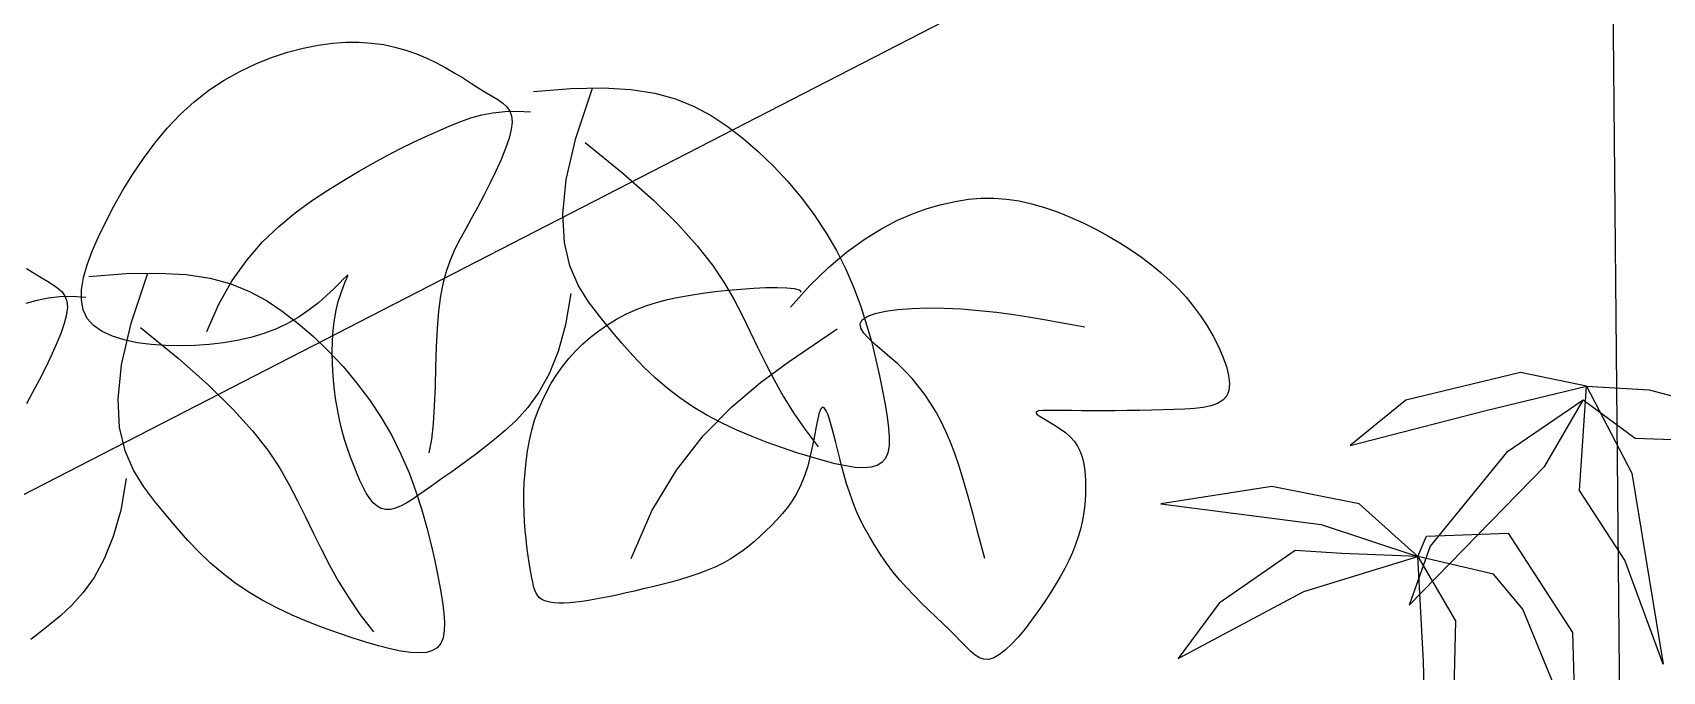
# Model space of a CAD drawing. Extents: x -1568 to -728, y -1287 to -990.
# Drawn here: x -942.895 to -940.309, y -1147.414 to -1146.401 of the extents above; entities that cross this region are included whole.
import ezdxf

# ---------------------------------------------------------------- set-up
doc = ezdxf.new("R2010")
doc.units = 0
doc.header["$LTSCALE"] = 5
doc.layers.get('0').update_dxf_attribs({"linetype": 'CONTINUOUS'})
for name, color, linetype in [('LH', 94, 'CONTINUOUS'), ('LV', 3, 'CONTINUOUS'), ('尺寸标注', 2, 'CONTINUOUS')]:
    doc.layers.add(name, color=color, linetype=linetype)
doc.layers.add('标注', color=4, linetype='CONTINUOUS', lineweight=15)

# ---------------------------------------------------------------- blocks, each defined once
blk = doc.blocks.new('15')
at = {"layer": 'LH', "color": 38}
for p, q in [((-0.3018, 1.7578), (-0.2873, 1.7588)), ((-0.2873, 1.7588), (-0.2735, 1.7588)), ((-0.2735, 1.7588), (-0.2603, 1.7579)), ((-0.3829, 1.736), (-0.366, 1.7427)), ((-0.366, 1.7427), (-0.3492, 1.7482)), ((-0.3492, 1.7482), (-0.3328, 1.7525)), ((-0.3328, 1.7525), (-0.3169, 1.7557)), ((-0.3169, 1.7557), (-0.3018, 1.7578)), ((-0.2603, 1.7579), (-0.2477, 1.7562)), ((-0.2477, 1.7562), (-0.2356, 1.7536)), ((-0.2356, 1.7536), (-0.224, 1.7503)), ((-0.224, 1.7503), (-0.2128, 1.7464)), ((-0.2128, 1.7464), (-0.202, 1.7418)), ((-0.202, 1.7418), (-0.1916, 1.7368)), ((-0.4163, 1.7186), (-0.3997, 1.7279)), ((-0.3997, 1.7279), (-0.3829, 1.736)), ((-0.1916, 1.7368), (-0.1817, 1.7315)), ((-0.1817, 1.7315), (-0.1722, 1.726)), ((-0.1722, 1.726), (-0.1632, 1.7206)), ((-0.448, 1.6958), (-0.4325, 1.7079)), ((-0.4325, 1.7079), (-0.4163, 1.7186)), ((-0.1632, 1.7206), (-0.1547, 1.7152)), ((-0.1547, 1.7152), (-0.1468, 1.7102)), ((-0.1468, 1.7102), (-0.1395, 1.7057)), ((-0.0889, 1.7066), (-0.0494, 1.7098)), ((-0.0494, 1.7098), (-0.0154, 1.7104)), ((-0.0442, 1.6574), (-0.0265, 1.7101)), ((-0.0154, 1.7104), (0.0139, 1.7087)), ((0.0139, 1.7087), (0.0392, 1.7048)), ((-0.4627, 1.6823), (-0.448, 1.6958)), ((-0.1395, 1.7057), (-0.1327, 1.7016)), ((-0.1327, 1.7016), (-0.1267, 1.698)), ((-0.1267, 1.698), (-0.1215, 1.6943)), ((-0.1215, 1.6943), (-0.1173, 1.6904)), ((-0.1173, 1.6904), (-0.1142, 1.6859)), ((0.0392, 1.7048), (0.0613, 1.6988)), ((0.0613, 1.6988), (0.0809, 1.6908)), ((0.0809, 1.6908), (0.0988, 1.6812)), ((-0.4765, 1.6677), (-0.4627, 1.6823)), ((-0.1784, 1.67), (-0.1668, 1.6746)), ((-0.1668, 1.6746), (-0.1553, 1.6786)), ((-0.1553, 1.6786), (-0.1438, 1.6818)), ((-0.1438, 1.6818), (-0.1319, 1.6842)), ((-0.1319, 1.6842), (-0.1195, 1.6856)), ((-0.1195, 1.6856), (-0.1064, 1.6859)), ((-0.1142, 1.6859), (-0.1122, 1.6807)), ((-0.1116, 1.6743), (-0.1125, 1.6665)), ((-0.1122, 1.6807), (-0.1116, 1.6743)), ((-0.1064, 1.6859), (-0.0923, 1.685)), ((0.0988, 1.6812), (0.1158, 1.6699)), ((-0.4895, 1.6521), (-0.4765, 1.6677)), ((-0.2159, 1.6529), (-0.2028, 1.6591)), ((-0.2028, 1.6591), (-0.1903, 1.6648)), ((-0.1903, 1.6648), (-0.1784, 1.67)), ((-0.1149, 1.6571), (-0.1186, 1.6464)), ((-0.1125, 1.6665), (-0.1149, 1.6571)), ((-0.0543, 1.6134), (-0.0442, 1.6574)), ((0.1158, 1.6699), (0.1325, 1.6571)), ((0.1325, 1.6571), (0.1488, 1.6431)), ((-0.5017, 1.6358), (-0.4895, 1.6521)), ((-0.2586, 1.6308), (-0.2438, 1.6389)), ((-0.2438, 1.6389), (-0.2296, 1.6462)), ((-0.2296, 1.6462), (-0.2159, 1.6529)), ((-0.1186, 1.6464), (-0.1233, 1.6347)), ((-0.0344, 1.6528), (0.0054, 1.6203)), ((0.1488, 1.6431), (0.1647, 1.6278)), ((-0.5129, 1.619), (-0.5017, 1.6358)), ((-0.29, 1.6125), (-0.274, 1.6221)), ((-0.274, 1.6221), (-0.2586, 1.6308)), ((-0.129, 1.6222), (-0.1352, 1.6094)), ((-0.1233, 1.6347), (-0.129, 1.6222)), ((0.1647, 1.6278), (0.1799, 1.6115)), ((-0.5233, 1.6021), (-0.5129, 1.619)), ((-0.3066, 1.6022), (-0.29, 1.6125)), ((-0.1352, 1.6094), (-0.1417, 1.5965)), ((-0.058, 1.5769), (-0.0543, 1.6134)), ((0.0054, 1.6203), (0.0378, 1.5916)), ((0.1799, 1.6115), (0.1944, 1.5943)), ((-0.5329, 1.5853), (-0.5233, 1.6021)), ((-0.3411, 1.5782), (-0.3237, 1.5908)), ((-0.3237, 1.5908), (-0.3066, 1.6022)), ((-0.1417, 1.5965), (-0.1484, 1.584)), ((0.0378, 1.5916), (0.0637, 1.5661)), ((0.1944, 1.5943), (0.2079, 1.5763)), ((0.3275, 1.5827), (0.3425, 1.5871)), ((0.3425, 1.5871), (0.357, 1.5904)), ((0.357, 1.5904), (0.371, 1.5926)), ((0.371, 1.5926), (0.3846, 1.5937)), ((0.3846, 1.5937), (0.398, 1.5937)), ((0.398, 1.5937), (0.4113, 1.5927)), ((0.4113, 1.5927), (0.4246, 1.5908)), ((0.4246, 1.5908), (0.438, 1.5878)), ((0.438, 1.5878), (0.4515, 1.584)), ((-0.5492, 1.5529), (-0.5415, 1.5688)), ((-0.5415, 1.5688), (-0.5329, 1.5853)), ((-0.3585, 1.5639), (-0.3411, 1.5782)), ((-0.1549, 1.572), (-0.1611, 1.5608)), ((-0.1484, 1.584), (-0.1549, 1.572)), ((-0.0564, 1.5469), (-0.058, 1.5769)), ((0.2079, 1.5763), (0.2203, 1.5576)), ((0.2784, 1.5611), (0.2954, 1.57)), ((0.2954, 1.57), (0.3118, 1.5771)), ((0.3118, 1.5771), (0.3275, 1.5827)), ((0.4515, 1.584), (0.4652, 1.5792)), ((0.4652, 1.5792), (0.4788, 1.5738)), ((0.4788, 1.5738), (0.4924, 1.5677)), ((-0.5559, 1.5377), (-0.5492, 1.5529)), ((-0.3756, 1.5475), (-0.3585, 1.5639)), ((-0.1611, 1.5608), (-0.1668, 1.5502)), ((0.0637, 1.5661), (0.0842, 1.5434)), ((0.2203, 1.5576), (0.2314, 1.5384)), ((0.2607, 1.5501), (0.2784, 1.5611)), ((0.4924, 1.5677), (0.5057, 1.5611)), ((0.5057, 1.5611), (0.5186, 1.554)), ((0.5186, 1.554), (0.5311, 1.5466)), ((-0.5612, 1.5232), (-0.5559, 1.5377)), ((-0.392, 1.5286), (-0.3756, 1.5475)), ((-0.1721, 1.5397), (-0.1768, 1.5289)), ((-0.1668, 1.5502), (-0.1721, 1.5397)), ((-0.0505, 1.5222), (-0.0564, 1.5469)), ((0.0842, 1.5434), (0.1003, 1.5229)), ((0.2231, 1.5205), (0.2422, 1.5367)), ((0.2314, 1.5384), (0.2412, 1.5188)), ((0.2422, 1.5367), (0.2607, 1.5501)), ((0.5311, 1.5466), (0.5429, 1.539)), ((0.5429, 1.539), (0.5542, 1.5313)), ((-0.6252, 1.5194), (-0.6173, 1.5144)), ((-0.565, 1.5097), (-0.5612, 1.5232)), ((-0.4076, 1.5068), (-0.392, 1.5286)), ((-0.181, 1.5174), (-0.1845, 1.5047)), ((-0.1768, 1.5289), (-0.181, 1.5174)), ((-0.0416, 1.5017), (-0.0505, 1.5222)), ((0.1003, 1.5229), (0.1129, 1.504)), ((0.2034, 1.5013), (0.2231, 1.5205)), ((0.2412, 1.5188), (0.2497, 1.499)), ((0.5542, 1.5313), (0.5647, 1.5234)), ((0.5647, 1.5234), (0.5747, 1.5153)), ((-0.6173, 1.5144), (-0.6099, 1.5099)), ((-0.6099, 1.5099), (-0.6032, 1.5059)), ((-0.6032, 1.5059), (-0.5971, 1.5022)), ((-0.5971, 1.5022), (-0.592, 1.4985)), ((-0.5671, 1.4971), (-0.565, 1.5097)), ((-0.5593, 1.5108), (-0.5198, 1.514)), ((-0.5198, 1.514), (-0.4858, 1.5146)), ((-0.5146, 1.4616), (-0.497, 1.5143)), ((-0.4858, 1.5146), (-0.4565, 1.5129)), ((-0.4565, 1.5129), (-0.4312, 1.509)), ((-0.4312, 1.509), (-0.4092, 1.503)), ((-0.4218, 1.4816), (-0.4076, 1.5068)), ((-0.4092, 1.503), (-0.3896, 1.495)), ((-0.2947, 1.5036), (-0.3007, 1.4976)), ((-0.2901, 1.5083), (-0.2947, 1.5036)), ((-0.2904, 1.4995), (-0.2881, 1.5051)), ((-0.287, 1.5114), (-0.2901, 1.5083)), ((-0.2881, 1.5051), (-0.2863, 1.5093)), ((-0.2855, 1.5125), (-0.287, 1.5114)), ((-0.2863, 1.5093), (-0.2854, 1.5118)), ((-0.2854, 1.5118), (-0.2855, 1.5125)), ((-0.1845, 1.5047), (-0.1874, 1.4905)), ((-0.0307, 1.4842), (-0.0416, 1.5017)), ((0.1129, 1.504), (0.1232, 1.4863)), ((0.1829, 1.4786), (0.2034, 1.5013)), ((0.5747, 1.5153), (0.5841, 1.5068)), ((0.5841, 1.5068), (0.5929, 1.4981)), ((-0.6258, 1.4828), (-0.6142, 1.486)), ((-0.6142, 1.486), (-0.6024, 1.4884)), ((-0.6024, 1.4884), (-0.59, 1.4898)), ((-0.592, 1.4985), (-0.5877, 1.4946)), ((-0.59, 1.4898), (-0.5768, 1.4901)), ((-0.5877, 1.4946), (-0.5846, 1.4901)), ((-0.5846, 1.4901), (-0.5827, 1.4849)), ((-0.5827, 1.4849), (-0.5821, 1.4785)), ((-0.5768, 1.4901), (-0.5627, 1.4892)), ((-0.5673, 1.4857), (-0.5671, 1.4971)), ((-0.5654, 1.4755), (-0.5673, 1.4857)), ((-0.3896, 1.495), (-0.3716, 1.4854)), ((-0.3716, 1.4854), (-0.3547, 1.4741)), ((-0.3166, 1.4832), (-0.3263, 1.4756)), ((-0.308, 1.4907), (-0.3166, 1.4832)), ((-0.3007, 1.4976), (-0.308, 1.4907)), ((-0.2978, 1.4752), (-0.2955, 1.4844)), ((-0.2955, 1.4844), (-0.2929, 1.4926)), ((-0.2929, 1.4926), (-0.2904, 1.4995)), ((-0.1874, 1.4905), (-0.1896, 1.4744)), ((-0.0495, 1.493), (-0.0552, 1.4596)), ((-0.0189, 1.4687), (-0.0307, 1.4842)), ((0.0298, 1.4797), (0.0411, 1.4833)), ((0.0411, 1.4833), (0.0527, 1.4864)), ((0.0527, 1.4864), (0.0648, 1.489)), ((0.0648, 1.489), (0.0772, 1.4913)), ((0.0772, 1.4913), (0.09, 1.4933)), ((0.09, 1.4933), (0.1032, 1.4949)), ((0.1032, 1.4949), (0.1167, 1.4963)), ((0.1167, 1.4963), (0.1304, 1.4975)), ((0.1232, 1.4863), (0.132, 1.4693)), ((0.1304, 1.4975), (0.144, 1.4985)), ((0.144, 1.4985), (0.1569, 1.4991)), ((0.1569, 1.4991), (0.1687, 1.4993)), ((0.1687, 1.4993), (0.1788, 1.499)), ((0.1788, 1.499), (0.1867, 1.4981)), ((0.1867, 1.4981), (0.192, 1.4967)), ((0.192, 1.4967), (0.1942, 1.4945)), ((0.2497, 1.499), (0.2571, 1.4793)), ((0.5929, 1.4981), (0.6012, 1.4889)), ((0.6012, 1.4889), (0.6091, 1.4793)), ((-0.5829, 1.4707), (-0.5853, 1.4613)), ((-0.5821, 1.4785), (-0.5829, 1.4707)), ((-0.5611, 1.4665), (-0.5654, 1.4755)), ((-0.5543, 1.459), (-0.5611, 1.4665)), ((-0.4346, 1.4528), (-0.4218, 1.4816)), ((-0.3547, 1.4741), (-0.338, 1.4613)), ((-0.337, 1.4682), (-0.3486, 1.4614)), ((-0.3263, 1.4756), (-0.337, 1.4682)), ((-0.2996, 1.465), (-0.2978, 1.4752)), ((-0.1896, 1.4744), (-0.191, 1.4561)), ((-0.0072, 1.4541), (-0.0189, 1.4687)), ((-0.0109, 1.4598), (-0.0014, 1.4656)), ((-0.0014, 1.4656), (0.0086, 1.4709)), ((0.0086, 1.4709), (0.019, 1.4756)), ((0.019, 1.4756), (0.0298, 1.4797)), ((0.132, 1.4693), (0.1402, 1.4524)), ((0.2571, 1.4793), (0.2633, 1.4599)), ((0.2586, 1.4651), (0.264, 1.4687)), ((0.264, 1.4687), (0.2723, 1.4717)), ((0.2723, 1.4717), (0.2832, 1.4741)), ((0.2832, 1.4741), (0.2964, 1.4759)), ((0.2964, 1.4759), (0.3114, 1.4771)), ((0.3114, 1.4771), (0.3279, 1.4776)), ((0.3279, 1.4776), (0.3454, 1.4774)), ((0.3454, 1.4774), (0.3637, 1.4766)), ((0.3637, 1.4766), (0.3822, 1.4751)), ((0.3822, 1.4751), (0.4008, 1.4731)), ((0.4008, 1.4731), (0.419, 1.4707)), ((0.419, 1.4707), (0.4366, 1.468)), ((0.4366, 1.468), (0.4532, 1.4652)), ((0.6091, 1.4793), (0.6165, 1.4692)), ((0.6165, 1.4692), (0.6234, 1.4586)), ((-0.589, 1.4506), (-0.5938, 1.4389)), ((-0.5853, 1.4613), (-0.589, 1.4506)), ((-0.5453, 1.4527), (-0.5543, 1.459)), ((-0.5344, 1.4477), (-0.5453, 1.4527)), ((-0.5248, 1.4176), (-0.5146, 1.4616)), ((-0.5048, 1.457), (-0.465, 1.4245)), ((-0.3742, 1.4505), (-0.388, 1.4464)), ((-0.361, 1.4555), (-0.3742, 1.4505)), ((-0.3486, 1.4614), (-0.361, 1.4555)), ((-0.338, 1.4613), (-0.3216, 1.4473)), ((-0.3017, 1.4425), (-0.3009, 1.454)), ((-0.3009, 1.454), (-0.2996, 1.465)), ((-0.191, 1.4561), (-0.192, 1.4362)), ((-0.0552, 1.4596), (-0.063, 1.4315)), ((-0.0287, 1.4468), (-0.02, 1.4536)), ((-0.02, 1.4536), (-0.0109, 1.4598)), ((0.0043, 1.4404), (-0.0072, 1.4541)), ((0.1402, 1.4524), (0.1484, 1.4355)), ((0.2079, 1.439), (0.2322, 1.4554)), ((0.2565, 1.4609), (0.2586, 1.4651)), ((0.2573, 1.4562), (0.2565, 1.4609)), ((0.2605, 1.4509), (0.2573, 1.4562)), ((0.2657, 1.4452), (0.2605, 1.4509)), ((0.2633, 1.4599), (0.2687, 1.441)), ((0.4532, 1.4652), (0.4686, 1.4624)), ((0.4686, 1.4624), (0.4824, 1.4598)), ((0.4824, 1.4598), (0.4943, 1.4575)), ((0.6234, 1.4586), (0.6299, 1.4477)), ((-0.5938, 1.4389), (-0.5994, 1.4264)), ((-0.522, 1.4438), (-0.5344, 1.4477)), ((-0.5083, 1.4409), (-0.522, 1.4438)), ((-0.4936, 1.439), (-0.5083, 1.4409)), ((-0.4784, 1.4379), (-0.4936, 1.439)), ((-0.4629, 1.4376), (-0.4784, 1.4379)), ((-0.4474, 1.4379), (-0.4629, 1.4376)), ((-0.4321, 1.4389), (-0.4474, 1.4379)), ((-0.417, 1.4406), (-0.4321, 1.4389)), ((-0.4023, 1.4431), (-0.417, 1.4406)), ((-0.388, 1.4464), (-0.4023, 1.4431)), ((-0.3216, 1.4473), (-0.3058, 1.432)), ((-0.3058, 1.432), (-0.2905, 1.4157)), ((-0.302, 1.4305), (-0.3017, 1.4425)), ((-0.192, 1.4362), (-0.1926, 1.4154)), ((-0.063, 1.4315), (-0.0726, 1.4079)), ((-0.0517, 1.4241), (-0.0445, 1.432)), ((-0.0445, 1.432), (-0.0368, 1.4396)), ((-0.0368, 1.4396), (-0.0287, 1.4468)), ((0.0159, 1.4274), (0.0043, 1.4404)), ((0.1484, 1.4355), (0.1567, 1.4185)), ((0.1805, 1.4204), (0.2079, 1.439)), ((0.2723, 1.4391), (0.2657, 1.4452)), ((0.2687, 1.441), (0.2732, 1.4229)), ((0.2799, 1.4325), (0.2723, 1.4391)), ((0.288, 1.4256), (0.2799, 1.4325)), ((0.6299, 1.4477), (0.6355, 1.4368)), ((0.6355, 1.4368), (0.6403, 1.426)), ((-0.5994, 1.4264), (-0.6056, 1.4136)), ((-0.5285, 1.3811), (-0.5248, 1.4176)), ((-0.465, 1.4245), (-0.4327, 1.3958)), ((-0.3018, 1.4183), (-0.302, 1.4305)), ((-0.3011, 1.406), (-0.3018, 1.4183)), ((-0.2905, 1.4157), (-0.2761, 1.3985)), ((-0.1926, 1.4154), (-0.1932, 1.3945)), ((-0.0645, 1.4071), (-0.0584, 1.4157)), ((-0.0584, 1.4157), (-0.0517, 1.4241)), ((0.0277, 1.4151), (0.0159, 1.4274)), ((0.0398, 1.4036), (0.0277, 1.4151)), ((0.151, 1.3986), (0.1805, 1.4204)), ((0.1567, 1.4185), (0.1655, 1.4015)), ((0.2732, 1.4229), (0.277, 1.4058)), ((0.2962, 1.4184), (0.288, 1.4256)), ((0.304, 1.4108), (0.2962, 1.4184)), ((0.6403, 1.426), (0.6439, 1.4158)), ((0.6439, 1.4158), (0.6463, 1.4063)), ((-0.6122, 1.4007), (-0.6188, 1.3882)), ((-0.6056, 1.4136), (-0.6122, 1.4007)), ((-0.3, 1.3938), (-0.3011, 1.406)), ((-0.2761, 1.3985), (-0.2626, 1.3805)), ((-0.0726, 1.4079), (-0.0834, 1.3884)), ((-0.0754, 1.3887), (-0.0702, 1.3981)), ((-0.0702, 1.3981), (-0.0645, 1.4071)), ((0.0524, 1.3927), (0.0398, 1.4036)), ((0.1206, 1.3729), (0.151, 1.3986)), ((0.1655, 1.4015), (0.1752, 1.3842)), ((0.277, 1.4058), (0.2803, 1.3899)), ((0.3114, 1.403), (0.304, 1.4108)), ((0.3183, 1.3947), (0.3114, 1.403)), ((0.6463, 1.4063), (0.6473, 1.3977)), ((0.6473, 1.3977), (0.6466, 1.3904)), ((-0.6188, 1.3882), (-0.6254, 1.3762)), ((-0.5268, 1.3511), (-0.5285, 1.3811)), ((-0.4327, 1.3958), (-0.4067, 1.3703)), ((-0.2985, 1.3819), (-0.3, 1.3938)), ((-0.2965, 1.3704), (-0.2985, 1.3819)), ((-0.2626, 1.3805), (-0.2502, 1.3618)), ((-0.1932, 1.3945), (-0.194, 1.3742)), ((-0.0834, 1.3884), (-0.095, 1.3723)), ((-0.08, 1.379), (-0.0754, 1.3887)), ((0.0656, 1.3826), (0.0524, 1.3927)), ((0.0796, 1.3731), (0.0656, 1.3826)), ((0.1752, 1.3842), (0.186, 1.3667)), ((0.2803, 1.3899), (0.283, 1.3754)), ((0.3249, 1.3861), (0.3183, 1.3947)), ((0.331, 1.377), (0.3249, 1.3861)), ((0.6402, 1.38), (0.6346, 1.3766)), ((0.6442, 1.3845), (0.6402, 1.38)), ((0.6466, 1.3904), (0.6442, 1.3845)), ((-0.4067, 1.3703), (-0.3862, 1.3476)), ((-0.2942, 1.3593), (-0.2965, 1.3704)), ((-0.194, 1.3742), (-0.1952, 1.3553)), ((-0.095, 1.3723), (-0.107, 1.359)), ((-0.0878, 1.3588), (-0.0842, 1.3691)), ((-0.0842, 1.3691), (-0.08, 1.379)), ((0.0945, 1.3643), (0.0796, 1.3731)), ((0.0906, 1.3423), (0.1206, 1.3729)), ((0.11, 1.3561), (0.0945, 1.3643)), ((0.186, 1.3667), (0.1982, 1.3489)), ((0.2133, 1.3668), (0.2117, 1.3603)), ((0.2149, 1.371), (0.2133, 1.3668)), ((0.2167, 1.3726), (0.2149, 1.371)), ((0.2186, 1.3718), (0.2167, 1.3726)), ((0.2205, 1.3689), (0.2186, 1.3718)), ((0.2225, 1.3644), (0.2205, 1.3689)), ((0.2246, 1.3584), (0.2225, 1.3644)), ((0.283, 1.3754), (0.2852, 1.3623)), ((0.2852, 1.3623), (0.2866, 1.3507)), ((0.3368, 1.3675), (0.331, 1.377)), ((0.3422, 1.3574), (0.3368, 1.3675)), ((0.443, 1.3678), (0.4425, 1.3666)), ((0.4425, 1.3666), (0.4439, 1.3649)), ((0.4453, 1.3687), (0.443, 1.3678)), ((0.4439, 1.3649), (0.4469, 1.3628)), ((0.4494, 1.3691), (0.4453, 1.3687)), ((0.4469, 1.3628), (0.4512, 1.3602)), ((0.4551, 1.3693), (0.4494, 1.3691)), ((0.4621, 1.3693), (0.4551, 1.3693)), ((0.4705, 1.3692), (0.4621, 1.3693)), ((0.48, 1.369), (0.4705, 1.3692)), ((0.4905, 1.3689), (0.48, 1.369)), ((0.5018, 1.3688), (0.4905, 1.3689)), ((0.5138, 1.3688), (0.5018, 1.3688)), ((0.5263, 1.3689), (0.5138, 1.3688)), ((0.5391, 1.369), (0.5263, 1.3689)), ((0.5519, 1.3692), (0.5391, 1.369)), ((0.5646, 1.3695), (0.5519, 1.3692)), ((0.5769, 1.3698), (0.5646, 1.3695)), ((0.5888, 1.3702), (0.5769, 1.3698)), ((0.5999, 1.3707), (0.5888, 1.3702)), ((0.6102, 1.3714), (0.5999, 1.3707)), ((0.6195, 1.3724), (0.6102, 1.3714)), ((0.6277, 1.3741), (0.6195, 1.3724)), ((0.6346, 1.3766), (0.6277, 1.3741)), ((-0.521, 1.3264), (-0.5268, 1.3511)), ((-0.3862, 1.3476), (-0.3701, 1.3271)), ((-0.2916, 1.3487), (-0.2942, 1.3593)), ((-0.2888, 1.3386), (-0.2916, 1.3487)), ((-0.2502, 1.3618), (-0.239, 1.3426)), ((-0.1952, 1.3553), (-0.197, 1.3385)), ((-0.1189, 1.3479), (-0.1303, 1.3384)), ((-0.107, 1.359), (-0.1189, 1.3479)), ((-0.0933, 1.3373), (-0.0908, 1.3482)), ((-0.0908, 1.3482), (-0.0878, 1.3588)), ((0.126, 1.3485), (0.11, 1.3561)), ((0.1422, 1.3416), (0.126, 1.3485)), ((0.1982, 1.3489), (0.2121, 1.3307)), ((0.21, 1.3521), (0.2082, 1.3425)), ((0.2117, 1.3603), (0.21, 1.3521)), ((0.2267, 1.3513), (0.2246, 1.3584)), ((0.2288, 1.3435), (0.2267, 1.3513)), ((0.2866, 1.3507), (0.2873, 1.3405)), ((0.3473, 1.3469), (0.3422, 1.3574)), ((0.352, 1.3356), (0.3473, 1.3469)), ((0.4512, 1.3602), (0.4564, 1.3572)), ((0.4564, 1.3572), (0.4621, 1.3537)), ((0.4621, 1.3537), (0.468, 1.3499)), ((0.468, 1.3499), (0.4737, 1.3458)), ((0.4737, 1.3458), (0.4788, 1.3413)), ((-0.2857, 1.329), (-0.2888, 1.3386)), ((-0.2825, 1.3198), (-0.2857, 1.329)), ((-0.239, 1.3426), (-0.2292, 1.323)), ((-0.197, 1.3385), (-0.1996, 1.3245)), ((-0.1408, 1.3301), (-0.1504, 1.3227)), ((-0.1303, 1.3384), (-0.1408, 1.3301)), ((-0.0954, 1.3262), (-0.0933, 1.3373)), ((0.0621, 1.3059), (0.0906, 1.3423)), ((0.1583, 1.3353), (0.1422, 1.3416)), ((0.1742, 1.3296), (0.1583, 1.3353)), ((0.1895, 1.3245), (0.1742, 1.3296)), ((0.2062, 1.3321), (0.2038, 1.3212)), ((0.2082, 1.3425), (0.2062, 1.3321)), ((0.2309, 1.3352), (0.2288, 1.3435)), ((0.2329, 1.3267), (0.2309, 1.3352)), ((0.2871, 1.3318), (0.2858, 1.3244)), ((0.2873, 1.3405), (0.2871, 1.3318)), ((0.3565, 1.3235), (0.352, 1.3356)), ((0.4788, 1.3413), (0.4831, 1.3364)), ((0.4831, 1.3364), (0.4865, 1.3313)), ((0.4865, 1.3313), (0.4892, 1.3259)), ((-0.512, 1.3059), (-0.521, 1.3264)), ((-0.3701, 1.3271), (-0.3575, 1.3082)), ((-0.2792, 1.3111), (-0.2825, 1.3198)), ((-0.2759, 1.3029), (-0.2792, 1.3111)), ((-0.2292, 1.323), (-0.2207, 1.3032)), ((-0.1594, 1.316), (-0.1676, 1.31)), ((-0.1504, 1.3227), (-0.1594, 1.316)), ((-0.098, 1.3039), (-0.0969, 1.3151)), ((-0.0969, 1.3151), (-0.0954, 1.3262)), ((0.204, 1.32), (0.1895, 1.3245)), ((0.201, 1.3103), (0.1977, 1.2999)), ((0.2038, 1.3212), (0.201, 1.3103)), ((0.2175, 1.3161), (0.204, 1.32)), ((0.2299, 1.3129), (0.2175, 1.3161)), ((0.2413, 1.3105), (0.2299, 1.3129)), ((0.235, 1.3182), (0.2329, 1.3267)), ((0.2372, 1.3095), (0.235, 1.3182)), ((0.2514, 1.309), (0.2413, 1.3105)), ((0.2745, 1.3109), (0.2681, 1.3091)), ((0.2796, 1.314), (0.2745, 1.3109)), ((0.2833, 1.3185), (0.2796, 1.314)), ((0.2858, 1.3244), (0.2833, 1.3185)), ((0.3611, 1.3101), (0.3565, 1.3235)), ((0.4892, 1.3259), (0.4912, 1.3202)), ((0.4912, 1.3202), (0.4927, 1.3142)), ((0.4927, 1.3142), (0.4937, 1.308)), ((-0.52, 1.2972), (-0.5256, 1.2638)), ((-0.5011, 1.2884), (-0.512, 1.3059)), ((-0.3575, 1.3082), (-0.3473, 1.2905)), ((-0.2726, 1.2952), (-0.2759, 1.3029)), ((-0.2693, 1.2881), (-0.2726, 1.2952)), ((-0.2207, 1.3032), (-0.2134, 1.2835)), ((-0.1898, 1.2943), (-0.1967, 1.2894)), ((-0.1827, 1.2992), (-0.1898, 1.2943)), ((-0.1754, 1.3044), (-0.1827, 1.2992)), ((-0.1676, 1.31), (-0.1754, 1.3044)), ((-0.0988, 1.2929), (-0.098, 1.3039)), ((0.0362, 1.263), (0.0621, 1.3059)), ((0.1977, 1.2999), (0.1939, 1.2904)), ((0.2396, 1.3007), (0.2372, 1.3095)), ((0.2422, 1.2917), (0.2396, 1.3007)), ((0.2604, 1.3085), (0.2514, 1.309)), ((0.2681, 1.3091), (0.2604, 1.3085)), ((0.3657, 1.2952), (0.3611, 1.3101)), ((0.3706, 1.2782), (0.3657, 1.2952)), ((0.4937, 1.308), (0.4944, 1.3016)), ((0.4944, 1.3016), (0.4947, 1.295)), ((0.4947, 1.295), (0.4949, 1.2882)), ((-0.4894, 1.2729), (-0.5011, 1.2884)), ((-0.3473, 1.2905), (-0.3385, 1.2735)), ((-0.2659, 1.2817), (-0.2693, 1.2881)), ((-0.2623, 1.2761), (-0.2659, 1.2817)), ((-0.2585, 1.2715), (-0.2623, 1.2761)), ((-0.2102, 1.2798), (-0.2167, 1.2754)), ((-0.2134, 1.2835), (-0.2071, 1.2641)), ((-0.2035, 1.2846), (-0.2102, 1.2798)), ((-0.1967, 1.2894), (-0.2035, 1.2846)), ((-0.0992, 1.2714), (-0.0991, 1.282)), ((-0.0991, 1.282), (-0.0988, 1.2929)), ((0.1895, 1.2817), (0.1847, 1.2737)), ((0.1939, 1.2904), (0.1895, 1.2817)), ((0.2451, 1.2827), (0.2422, 1.2917)), ((0.2484, 1.2735), (0.2451, 1.2827)), ((0.3759, 1.2591), (0.3706, 1.2782)), ((0.4948, 1.2812), (0.4945, 1.274)), ((0.4949, 1.2882), (0.4948, 1.2812)), ((-0.5256, 1.2638), (-0.5335, 1.2357)), ((-0.4777, 1.2583), (-0.4894, 1.2729)), ((-0.3385, 1.2735), (-0.3302, 1.2566)), ((-0.2545, 1.2679), (-0.2585, 1.2715)), ((-0.2502, 1.2655), (-0.2545, 1.2679)), ((-0.2455, 1.2643), (-0.2502, 1.2655)), ((-0.2404, 1.2645), (-0.2455, 1.2643)), ((-0.235, 1.2659), (-0.2404, 1.2645)), ((-0.2291, 1.2683), (-0.235, 1.2659)), ((-0.223, 1.2715), (-0.2291, 1.2683)), ((-0.2167, 1.2754), (-0.223, 1.2715)), ((-0.2071, 1.2641), (-0.2018, 1.2452)), ((-0.0989, 1.2612), (-0.0992, 1.2714)), ((-0.0985, 1.2514), (-0.0989, 1.2612)), ((0.0142, 1.2126), (0.0362, 1.263)), ((0.1741, 1.2597), (0.1684, 1.2534)), ((0.1795, 1.2664), (0.1741, 1.2597)), ((0.1847, 1.2737), (0.1795, 1.2664)), ((0.2521, 1.2642), (0.2484, 1.2735)), ((0.2563, 1.2547), (0.2521, 1.2642)), ((0.3818, 1.2372), (0.3759, 1.2591)), ((0.4928, 1.2591), (0.4914, 1.2513)), ((0.4938, 1.2666), (0.4928, 1.2591)), ((0.4945, 1.274), (0.4938, 1.2666)), ((-0.4661, 1.2446), (-0.4777, 1.2583)), ((-0.4545, 1.2316), (-0.4661, 1.2446)), ((-0.3302, 1.2566), (-0.3221, 1.2397)), ((-0.2018, 1.2452), (-0.1972, 1.2271)), ((-0.0978, 1.2422), (-0.0985, 1.2514)), ((-0.0969, 1.2334), (-0.0978, 1.2422)), ((0.1568, 1.2418), (0.1509, 1.2363)), ((0.1626, 1.2474), (0.1568, 1.2418)), ((0.1684, 1.2534), (0.1626, 1.2474)), ((0.2611, 1.2452), (0.2563, 1.2547)), ((0.2663, 1.2357), (0.2611, 1.2452)), ((0.4895, 1.2435), (0.4872, 1.2355)), ((0.4914, 1.2513), (0.4895, 1.2435)), ((-0.5335, 1.2357), (-0.543, 1.2121)), ((-0.4427, 1.2193), (-0.4545, 1.2316)), ((-0.3221, 1.2397), (-0.3137, 1.2227)), ((-0.1972, 1.2271), (-0.1934, 1.21)), ((-0.096, 1.2252), (-0.0969, 1.2334)), ((-0.0949, 1.2175), (-0.096, 1.2252)), ((0.139, 1.2259), (0.1327, 1.221)), ((0.145, 1.231), (0.139, 1.2259)), ((0.1509, 1.2363), (0.145, 1.231)), ((0.2719, 1.2262), (0.2663, 1.2357)), ((0.278, 1.2168), (0.2719, 1.2262)), ((0.3885, 1.2125), (0.3818, 1.2372)), ((0.4844, 1.2273), (0.481, 1.219)), ((0.4872, 1.2355), (0.4844, 1.2273)), ((-0.543, 1.2121), (-0.5538, 1.1926)), ((-0.4306, 1.2078), (-0.4427, 1.2193)), ((-0.418, 1.1969), (-0.4306, 1.2078)), ((-0.3137, 1.2227), (-0.3049, 1.2057)), ((-0.1934, 1.21), (-0.1902, 1.1941)), ((-0.0939, 1.2103), (-0.0949, 1.2175)), ((-0.0928, 1.2037), (-0.0939, 1.2103)), ((0.1117, 1.2077), (0.1037, 1.2037)), ((0.1191, 1.2119), (0.1117, 1.2077)), ((0.1261, 1.2163), (0.1191, 1.2119)), ((0.1327, 1.221), (0.1261, 1.2163)), ((0.2844, 1.2076), (0.278, 1.2168)), ((0.2912, 1.1986), (0.2844, 1.2076)), ((0.4772, 1.2106), (0.4729, 1.202)), ((0.481, 1.219), (0.4772, 1.2106)), ((-0.5538, 1.1926), (-0.5654, 1.1765)), ((-0.4048, 1.1868), (-0.418, 1.1969)), ((-0.3049, 1.2057), (-0.2953, 1.1884)), ((-0.1902, 1.1941), (-0.1874, 1.1796)), ((-0.0918, 1.1977), (-0.0928, 1.2037)), ((-0.0909, 1.1923), (-0.0918, 1.1977)), ((-0.0899, 1.1874), (-0.0909, 1.1923)), ((0.0665, 1.1905), (0.0566, 1.1877)), ((0.0764, 1.1935), (0.0665, 1.1905)), ((0.0859, 1.1966), (0.0764, 1.1935)), ((0.0951, 1.2001), (0.0859, 1.1966)), ((0.1037, 1.2037), (0.0951, 1.2001)), ((0.2984, 1.1898), (0.2912, 1.1986)), ((0.3059, 1.1814), (0.2984, 1.1898)), ((0.4681, 1.1932), (0.4629, 1.1843)), ((0.4729, 1.202), (0.4681, 1.1932)), ((-0.5654, 1.1765), (-0.5774, 1.1632)), ((-0.3908, 1.1773), (-0.4048, 1.1868)), ((-0.376, 1.1685), (-0.3908, 1.1773)), ((-0.2953, 1.1884), (-0.2845, 1.1709)), ((-0.1874, 1.1796), (-0.1853, 1.1665)), ((-0.0889, 1.183), (-0.0899, 1.1874)), ((-0.0877, 1.1792), (-0.0889, 1.183)), ((-0.0863, 1.1759), (-0.0877, 1.1792)), ((-0.0845, 1.1731), (-0.0863, 1.1759)), ((-0.0822, 1.1708), (-0.0845, 1.1731)), ((-0.0079, 1.1725), (-0.0158, 1.1709)), ((0.0004, 1.1742), (-0.0079, 1.1725)), ((0.0089, 1.1761), (0.0004, 1.1742)), ((0.0179, 1.1782), (0.0089, 1.1761)), ((0.0271, 1.1804), (0.0179, 1.1782)), ((0.0368, 1.1827), (0.0271, 1.1804)), ((0.0466, 1.1851), (0.0368, 1.1827)), ((0.0566, 1.1877), (0.0466, 1.1851)), ((0.3136, 1.1733), (0.3059, 1.1814)), ((0.3214, 1.1655), (0.3136, 1.1733)), ((0.4572, 1.1752), (0.4511, 1.1659)), ((0.4629, 1.1843), (0.4572, 1.1752)), ((-0.5774, 1.1632), (-0.5893, 1.1521)), ((-0.3604, 1.1603), (-0.376, 1.1685)), ((-0.3444, 1.1527), (-0.3604, 1.1603)), ((-0.2845, 1.1709), (-0.2723, 1.1531)), ((-0.1853, 1.1665), (-0.1838, 1.1549)), ((-0.0794, 1.1689), (-0.0822, 1.1708)), ((-0.0759, 1.1675), (-0.0794, 1.1689)), ((-0.0719, 1.1664), (-0.0759, 1.1675)), ((-0.0673, 1.1658), (-0.0719, 1.1664)), ((-0.0622, 1.1654), (-0.0673, 1.1658)), ((-0.0567, 1.1655), (-0.0622, 1.1654)), ((-0.0507, 1.1658), (-0.0567, 1.1655)), ((-0.0444, 1.1664), (-0.0507, 1.1658)), ((-0.0377, 1.1672), (-0.0444, 1.1664)), ((-0.0307, 1.1682), (-0.0377, 1.1672)), ((-0.0234, 1.1694), (-0.0307, 1.1682)), ((-0.0158, 1.1709), (-0.0234, 1.1694)), ((0.3291, 1.158), (0.3214, 1.1655)), ((0.3367, 1.1508), (0.3291, 1.158)), ((0.4446, 1.1565), (0.4378, 1.1472)), ((0.4511, 1.1659), (0.4446, 1.1565)), ((-0.6007, 1.1426), (-0.6112, 1.1343)), ((-0.5893, 1.1521), (-0.6007, 1.1426)), ((-0.3283, 1.1458), (-0.3444, 1.1527)), ((-0.3121, 1.1395), (-0.3283, 1.1458)), ((-0.2963, 1.1338), (-0.3121, 1.1395)), ((-0.2723, 1.1531), (-0.2584, 1.1349)), ((-0.1838, 1.1549), (-0.1831, 1.1447)), ((-0.1831, 1.1447), (-0.1834, 1.136)), ((0.344, 1.1439), (0.3367, 1.1508)), ((0.3509, 1.1373), (0.344, 1.1439)), ((0.4309, 1.1382), (0.4239, 1.1298)), ((0.4378, 1.1472), (0.4309, 1.1382)), ((-0.6112, 1.1343), (-0.6209, 1.1269)), ((-0.281, 1.1287), (-0.2963, 1.1338)), ((-0.2665, 1.1242), (-0.281, 1.1287)), ((-0.253, 1.1203), (-0.2665, 1.1242)), ((-0.1871, 1.1227), (-0.1908, 1.1182)), ((-0.1847, 1.1286), (-0.1871, 1.1227)), ((-0.1834, 1.136), (-0.1847, 1.1286)), ((0.3573, 1.1309), (0.3509, 1.1373)), ((0.363, 1.1249), (0.3573, 1.1309)), ((0.3683, 1.1194), (0.363, 1.1249)), ((0.417, 1.1223), (0.4103, 1.1159)), ((0.4239, 1.1298), (0.417, 1.1223)), ((-0.2405, 1.1171), (-0.253, 1.1203)), ((-0.2292, 1.1147), (-0.2405, 1.1171)), ((-0.219, 1.1132), (-0.2292, 1.1147)), ((-0.21, 1.1127), (-0.219, 1.1132)), ((-0.2023, 1.1133), (-0.21, 1.1127)), ((-0.1959, 1.1151), (-0.2023, 1.1133)), ((-0.1908, 1.1182), (-0.1959, 1.1151)), ((0.3732, 1.1145), (0.3683, 1.1194)), ((0.378, 1.1105), (0.3732, 1.1145)), ((0.3827, 1.1076), (0.378, 1.1105)), ((0.3874, 1.106), (0.3827, 1.1076)), ((0.3925, 1.1059), (0.3874, 1.106)), ((0.3979, 1.1075), (0.3925, 1.1059)), ((0.4039, 1.1109), (0.3979, 1.1075)), ((0.4103, 1.1159), (0.4039, 1.1109))]:
    blk.add_line(p, q, dxfattribs=at)
blk = doc.blocks.new('shu')
at = {"layer": 'LV', "color": 72}
blk.add_line((-1380.3942, -1083.552), (-1380.4696, -1075.3265), dxfattribs=at)
blk = doc.blocks.new('tree104')
at = {"color": 0}
for points in [[(-10105.4, 7279.8), (-10446.6, 7351.6), (-11039.2, 7208), (-11326.5, 6974.7), (-10626.2, 7154.1), (-10105.4, 7279.8), (-9872, 6831.1), (-9710.4, 5843.9), (-9907.9, 6382.3), (-10141.3, 6741.3), (-10105.4, 7279.8), (-9782.2, 7261.8), (-9171.6, 7100.3), (-8902.3, 6813.1), (-9369.2, 6992.6), (-9854, 7010.6), (-10123.4, 7208), (-10518.4, 6938.8), (-10913.5, 6454.1), (-11021.2, 6149), (-10320.9, 6867), (-10123.4, 7208)], [(-10977.9, 6400.7), (-11279.6, 6672), (-11732, 6762.5), (-12305.1, 6672), (-11475.6, 6566.5), (-10977.9, 6400.7), (-11370.1, 6415.8), (-11611.4, 6430.9), (-12003.5, 6159.5), (-12214.7, 5873.1), (-11566.1, 6219.8), (-10977.9, 6400.7), (-10932.7, 6506.2), (-10510.4, 6521.3), (-10178.6, 6008.8), (-10163.5, 5466.1), (-10435, 6129.4), (-10585.8, 6310.3), (-10977.9, 6400.7), (-10781.9, 6069.1), (-10797, 5496.2), (-10932.7, 5209.8), (-10947.8, 5858), (-10977.9, 6400.7)]]:
    blk.add_lwpolyline(points, dxfattribs=at)

msp = doc.modelspace()

# ---------------------------------------------------------------- linework, layer by layer
msp.add_line((-922.51195, -1136.6423), (-946.95685, -1149.21593))

# ---------------------------------------------------------------- block references
at = {"color": 74, "xscale": 0.0003072000108659267, "yscale": 0.0003072000108659267, "zscale": 0.0003072000000000001}
msp.add_blockref('tree104', (-937.32454, -1149.19817), dxfattribs=at)
at = {"layer": '尺寸标注', "color": 3, "xscale": 1.5, "yscale": 1.5, "zscale": 1.5}
msp.add_blockref('15', (-941.96631, -1149.05391), dxfattribs=at)
at = {"layer": '标注'}
msp.add_blockref('shu', (440.03384, -65.6504), dxfattribs=at)

doc.saveas('drawing.dxf')
